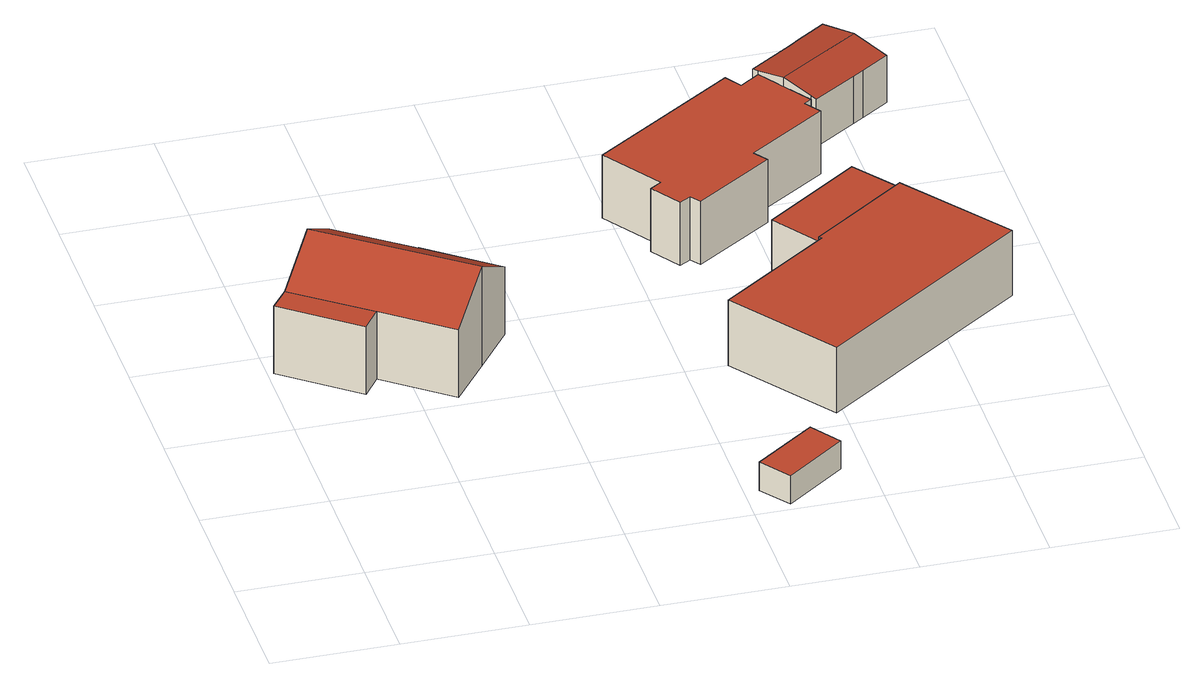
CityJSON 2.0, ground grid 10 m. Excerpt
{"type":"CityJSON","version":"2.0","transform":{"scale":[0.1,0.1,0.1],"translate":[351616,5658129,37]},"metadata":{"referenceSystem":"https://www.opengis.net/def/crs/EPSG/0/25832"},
"CityObjects":{
"building1":{"type":"Building","attributes":{"Gemeindeschluessel":"05315000","Geometrietyp2DReferenz":"3000","function":"31001_1010"},"address":[{"country":"Germany","locality":"Köln","thoroughfareNumber":"131","thoroughfareName":"Neusser Landstr."}],"children":["building1-1","building1-2"]},
"building1-1":{"type":"BuildingPart","attributes":{"roofType":"3100","measuredHeight":8.86,"storeysAboveGround":1},"parents":["building1"],"geometry":[{"type":"Solid","lod":"2","boundaries":[[[[0,1,2,3]],[[4,5,1,0]],[[6,7,5,4]],[[8,9,7,6]],[[10,11,9,8]],[[12,13,11,10]],[[14,15,13,12]],[[16,17,15,14]],[[3,16,14,12,0]],[[10,8,6,4,0,12]],[[2,1,5,7,9,11,13,15,17]],[[3,2,17,16]]]],"semantics":{"surfaces":[{"type":"WallSurface"},{"type":"RoofSurface"},{"type":"GroundSurface"},{"type":"ClosureSurface"}],"values":[[0,0,0,0,0,0,0,0,1,1,2,3]]}}]},
"building1-2":{"type":"BuildingPart","attributes":{"roofType":"1000","measuredHeight":6.06,"storeysAboveGround":1},"parents":["building1"],"geometry":[{"type":"Solid","lod":"2","boundaries":[[[[3,2,18,19]],[[20,21,17,16]],[[19,18,21,20]],[[16,3,19,20]],[[2,17,21,18]],[[16,17,2,3]]]],"semantics":{"surfaces":[{"type":"WallSurface"},{"type":"RoofSurface"},{"type":"GroundSurface"},{"type":"ClosureSurface"}],"values":[[0,0,0,1,2,3]]}}]},
"building2":{"type":"Building","attributes":{"Geometrietyp2DReferenz":"3000","Gemeindeschluessel":"05315000","function":"31001_2463","roofType":"1000","measuredHeight":2.53,"storeysAboveGround":1},"address":[{"country":"Germany","locality":"Köln","thoroughfareNumber":"131","thoroughfareName":"Neusser Landstr."}],"geometry":[{"type":"Solid","lod":"2","boundaries":[[[[22,23,24,25]],[[26,27,23,22]],[[28,29,27,26]],[[25,24,29,28]],[[26,22,25,28]],[[23,27,29,24]]]],"semantics":{"surfaces":[{"type":"WallSurface"},{"type":"RoofSurface"},{"type":"GroundSurface"}],"values":[[0,0,0,0,1,2]]}}]},
"building3":{"type":"Building","attributes":{"Geometrietyp2DReferenz":"3000","Gemeindeschluessel":"05315000","function":"31001_2020","roofType":"1000","measuredHeight":5.6,"storeysAboveGround":1},"address":[{"country":"Germany","locality":"Köln","thoroughfareNumber":"131","thoroughfareName":"Neusser Landstr."}],"geometry":[{"type":"Solid","lod":"2","boundaries":[[[[30,31,32,33]],[[34,35,31,30]],[[36,37,35,34]],[[38,39,37,36]],[[40,41,39,38]],[[42,43,41,40]],[[44,45,43,42]],[[46,47,45,44]],[[48,49,47,46]],[[50,51,49,48]],[[52,53,51,50]],[[54,55,53,52]],[[56,57,55,54]],[[33,32,57,56]],[[54,52,50,48,46,44,42,40,38,36,34,30,33,56]],[[31,35,37,39,41,43,45,47,49,51,53,55,57,32]]]],"semantics":{"surfaces":[{"type":"WallSurface"},{"type":"RoofSurface"},{"type":"GroundSurface"}],"values":[[0,0,0,0,0,0,0,0,0,0,0,0,0,0,1,2]]}}]},
"building4":{"type":"Building","attributes":{"Geometrietyp2DReferenz":"3000","Gemeindeschluessel":"05315000","function":"31001_2120","roofType":"1000","measuredHeight":5.83,"storeysAboveGround":1},"address":[{"country":"Germany","locality":"Köln","thoroughfareNumber":"131","thoroughfareName":"Neusser Landstr."}],"geometry":[{"type":"Solid","lod":"2","boundaries":[[[[58,59,60,61]],[[62,63,59,58]],[[64,65,63,62]],[[66,67,65,64]],[[68,69,67,66]],[[61,60,69,68]],[[66,64,62,58,61,68]],[[59,63,65,67,69,60]]]],"semantics":{"surfaces":[{"type":"WallSurface"},{"type":"RoofSurface"},{"type":"GroundSurface"}],"values":[[0,0,0,0,0,0,1,2]]}}]},
"building5":{"type":"Building","attributes":{"Geometrietyp2DReferenz":"3000","Gemeindeschluessel":"05315000","function":"31001_2120","roofType":"1000","measuredHeight":5.37,"storeysAboveGround":1},"address":[{"country":"Germany","locality":"Köln","thoroughfareNumber":"131","thoroughfareName":"Neusser Landstr."}],"geometry":[{"type":"Solid","lod":"2","boundaries":[[[[70,63,71,72]],[[73,59,63,70]],[[74,75,59,73]],[[72,71,75,74]],[[73,70,72,74]],[[63,59,75,71]]]],"semantics":{"surfaces":[{"type":"WallSurface"},{"type":"RoofSurface"},{"type":"GroundSurface"}],"values":[[0,0,0,0,1,2]]}}]},
"building6":{"type":"Building","attributes":{"Geometrietyp2DReferenz":"3000","Gemeindeschluessel":"05315000","function":"51009_1610","roofType":"3100","measuredHeight":4.81},"geometry":[{"type":"Solid","lod":"2","boundaries":[[[[76,77,78,79]],[[80,81,77,76]],[[82,83,81,80]],[[84,85,83,82]],[[86,87,85,84]],[[88,89,87,86]],[[90,91,89,88]],[[92,93,91,90]],[[94,95,93,92]],[[96,97,95,94]],[[98,99,97,96]],[[79,78,99,98]],[[90,88,86,84,82,80,92]],[[76,79,98,96,94,92,80]],[[77,81,83,85,87,89,91,93,95,97,99,78]]]],"semantics":{"surfaces":[{"type":"WallSurface"},{"type":"RoofSurface"},{"type":"GroundSurface"}],"values":[[0,0,0,0,0,0,0,0,0,0,0,0,1,1,2]]}}]}
},
"vertices":[
[45,330,97],[45,330,9],[18,294,9],[18,294,69],[72,367,69],[72,367,9],[129,325,69],[129,325,9],[130,327,68],[130,327,9],[184,283,69],[184,283,9],[157,247,97],[157,247,9],[129,210,69],[129,210,9],[77,250,69],[77,250,9],
[5,277,9],[5,277,69],[64,232,69],[64,232,9],
[377,40,36],[377,40,11],[360,64,11],[360,64,36],[329,4,36],[329,4,11],[311,28,36],[311,28,11],
[418,476,68],[418,476,12],[409,489,12],[409,489,68],[434,487,68],[434,487,12],[463,444,68],[463,444,12],[457,440,68],[457,440,12],[466,427,68],[466,427,12],[403,385,68],[403,385,12],[411,374,68],[411,374,12],[348,332,68],[348,332,12],[342,340,68],[342,340,12],[333,335,68],[333,335,12],[317,359,68],[317,359,12],[326,365,68],[326,365,12],[294,412,68],[294,412,12],
[419,259,71],[419,259,13],[421,257,13],[421,257,71],[496,314,71],[496,314,13],[560,230,71],[560,230,13],[393,111,71],[393,111,13],[332,194,71],[332,194,13],
[496,314,67],[469,350,13],[469,350,67],[419,259,67],[393,296,67],[393,296,13],
[463,444,71],[463,444,28],[466,440,28],[466,440,70],[448,466,76],[448,466,28],[434,487,71],[434,487,28],[431,492,70],[431,492,28],[467,516,70],[467,516,28],[475,522,70],[475,522,28],[497,537,70],[497,537,28],[514,510,76],[514,510,28],[532,484,70],[532,484,28],[510,469,70],[510,469,28],[501,463,70],[501,463,28]
]}
